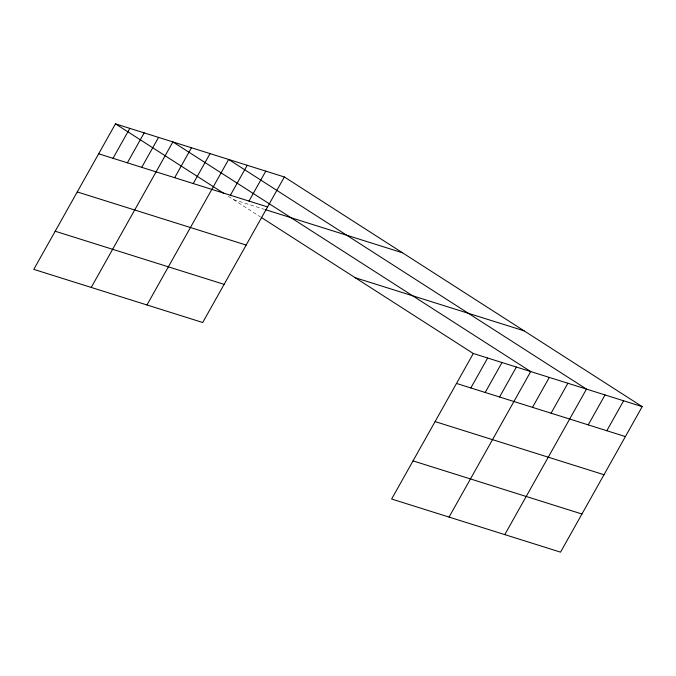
<?xml version="1.0" encoding="UTF-8"?>
<svg xmlns="http://www.w3.org/2000/svg" width="676" height="676" viewBox="0 0 676 676"><rect width="100%" height="100%" fill="white"/><g stroke="black" fill="none" stroke-linecap="round" stroke-linejoin="round"><path stroke-width="0.51" stroke-dasharray="3.38 2.54" d="M233.55 199.631L264.172 209.273M228.336 196.293L260.488 216.928"/><path stroke-width="1.01" d="M284.368 176.977L115.461 123.852L33.8 269.369L202.707 322.503L284.368 176.977L642.2 406.631L560.539 552.148L391.632 499.023L473.293 353.497L642.2 406.631M113.019 158.311L129.817 128.364M127.375 162.823L144.174 132.885M141.732 167.344L158.53 137.397M91.226 287.435L172.895 141.918L530.719 371.563L449.058 517.089M174.67 177.703L191.469 147.757M193.251 183.542L210.05 153.604M146.971 304.969L228.632 159.443L586.464 389.097L504.795 534.615M230.406 195.229L247.213 165.29M248.988 201.076L265.795 171.129M470.842 387.956L487.649 358.018M485.199 392.477L502.006 362.53M499.564 396.989L516.363 367.051M532.494 407.349L549.301 377.411M551.075 413.197L567.882 383.25M588.238 424.883L605.037 394.936M606.82 430.73L623.618 400.784M98.662 153.79L267.569 206.924M265.136 209.568L402.457 252.765M355.204 277.718L524.12 330.843M77.258 191.933L246.165 245.058M55.204 231.234L224.111 284.359M456.486 383.444L625.393 436.569M435.082 421.587L603.989 474.713M413.036 460.88L581.943 514.005M115.461 123.852L223.993 193.505M261.358 217.486L473.293 353.497"/></g></svg>
